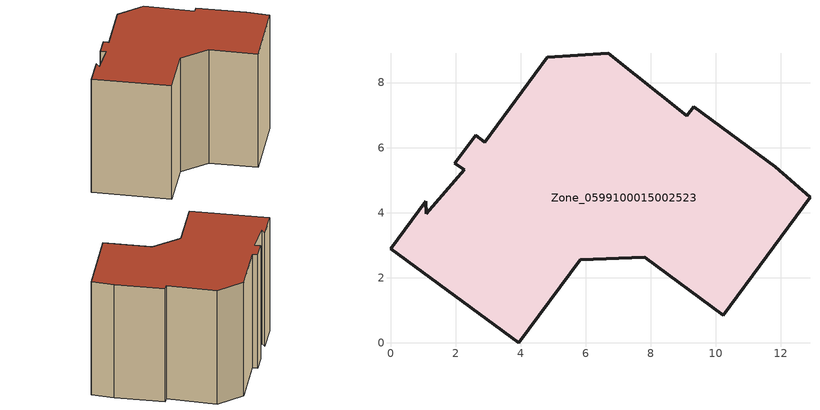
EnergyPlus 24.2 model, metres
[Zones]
Zone_0599100015002523
 floor ground (C_G): 11.83,5.42 12.89,4.47 10.23,0.85 7.81,2.63 5.83,2.56 3.94,0 0,2.9 1.09,4.35 1.1,3.97 2.26,5.32 1.98,5.53 2.62,6.38 2.9,6.17 4.82,8.78 6.69,8.9 9.11,6.97 9.32,7.26 z0.98
 wall outside (C_F): 6.69,8.9 4.82,8.78 2.9,6.17 2.62,6.38 1.98,5.53 2.26,5.32 1.1,3.97 1.09,4.35 0,2.9 3.94,0 5.83,2.56 7.81,2.63 10.23,0.85 12.89,4.47 11.83,5.42 9.32,7.26 9.11,6.97 6.69,8.9 z0.98:8.96
 roof outside (C_R): 12.89,4.47 11.83,5.42 9.32,7.26 9.11,6.97 6.69,8.9 4.82,8.78 2.9,6.17 2.62,6.38 1.98,5.53 2.26,5.32 1.1,3.97 1.09,4.35 0,2.9 3.94,0 5.83,2.56 7.81,2.63 10.23,0.85 z8.96
[BUILDING]
Pand.0599100015002523: North Axis=0; Terrain=City; Loads Convergence Tolerance Value=0.04; Temperature Convergence Tolerance Value=0.4; Solar Distribution=FullExterior; Maximum Number of Warmup Days=25; Minimum Number of Warmup Days=1
[Site:Location]
Rotterdam.The.Hague.AP_ZH_NLD Design_Conditions: Latitude=51.96; Longitude=4.45; Time Zone=1; Elevation=-4.5
[SITE:GROUNDTEMPERATURE:BUILDINGSURFACE]
18, 18, 18, 18, 18, 18, 18, 18, 18, 18, 18, 18
[MATERIAL] Thermal Absorptance=0.9; Solar Absorptance=0.7; Visible Absorptance=0.7
Name | Roughness | Thickness | Conductivity | Density | Specific Heat
G.TC.1975-1991 | MediumSmooth | 0.15 | 0.288461 | 540 | 1210
F.TC.1975-1991 | Rough | 0.3 | 0.230769 | 1920 | 840
R.TC.1975-1991 | MediumRough | 0.2 | 0.153846 | 1500 | 1000
[CONSTRUCTION]
C_G: G.TC.1975-1991
C_F: F.TC.1975-1991
C_R: R.TC.1975-1991
[ZONE]
Zone_0599100015002523: Type=1; Multiplier=1; Ceiling Height=Autocalculate; Volume=Autocalculate; Floor Area=autocalculate; Part of Total Floor Area=Yes
[ZONEINFILTRATION:DESIGNFLOWRATE]
Infil_Zone_0599100015002523: Zone or ZoneList or Space or SpaceList=Zone_0599100015002523; Schedule=AlwaysOn; Design Flow Rate Calculation Method=Flow/Area; Flow Rate per Floor Area=0.003; Constant Term Coefficient=1; Temperature Term Coefficient=0; Velocity Term Coefficient=0; Velocity Squared Term Coefficient=0
[HVACTEMPLATE:ZONE:IDEALLOADSAIRSYSTEM]
Zone_0599100015002523: Maximum Heating Supply Air Temperature=50; Minimum Cooling Supply Air Temperature=13; Maximum Heating Supply Air Humidity Ratio=0.0156; Minimum Cooling Supply Air Humidity Ratio=0.0077; Heating Limit=NoLimit; Cooling Limit=NoLimit; Dehumidification Control Type=ConstantSensibleHeatRatio; Cooling Sensible Heat Ratio=0.7; Dehumidification Setpoint=60; Humidification Control Type=None; Humidification Setpoint=30; Outdoor Air Method=None; Outdoor Air Flow Rate per Person=0.00944; Outdoor Air Flow Rate per Zone Floor Area=0; Outdoor Air Flow Rate per Zone=0; Demand Controlled Ventilation Type=None; Outdoor Air Economizer Type=NoEconomizer; Heat Recovery Type=None; Sensible Heat Recovery Effectiveness=0.7; Latent Heat Recovery Effectiveness=0.65
[ZONECONTROL:THERMOSTAT]
ThermostatControl_Zone_0599100015002523: Zone or ZoneList=Zone_0599100015002523; Control Type Schedule=DualSetpointControlType; Control 1=Thermostat_Zone_0599100015002523; Temperature Difference Between Cutout And Setpoint=0
[THERMOSTATSETPOINT:DUALSETPOINT]
Thermostat_Zone_0599100015002523: Heating Setpoint Temperature Schedule=HeatingSetpoint_Zone_0599100015002523; Cooling Setpoint Temperature Schedule=CoolingSetpoint_Zone_0599100015002523
[SCHEDULE:COMPACT]
HeatingSetpoint_Zone_0599100015002523: Through: 12/31, For: AllDays, Until: 24:00, 21
CoolingSetpoint_Zone_0599100015002523: Through: 12/31, For: AllDays, Until: 24:00, 24
DualSetpointControlType: Through: 12/31, For: AllDays, Until: 24:00, 4
AlwaysOn: Through: 12/31, For: AllDays, Until: 24:00, 1
